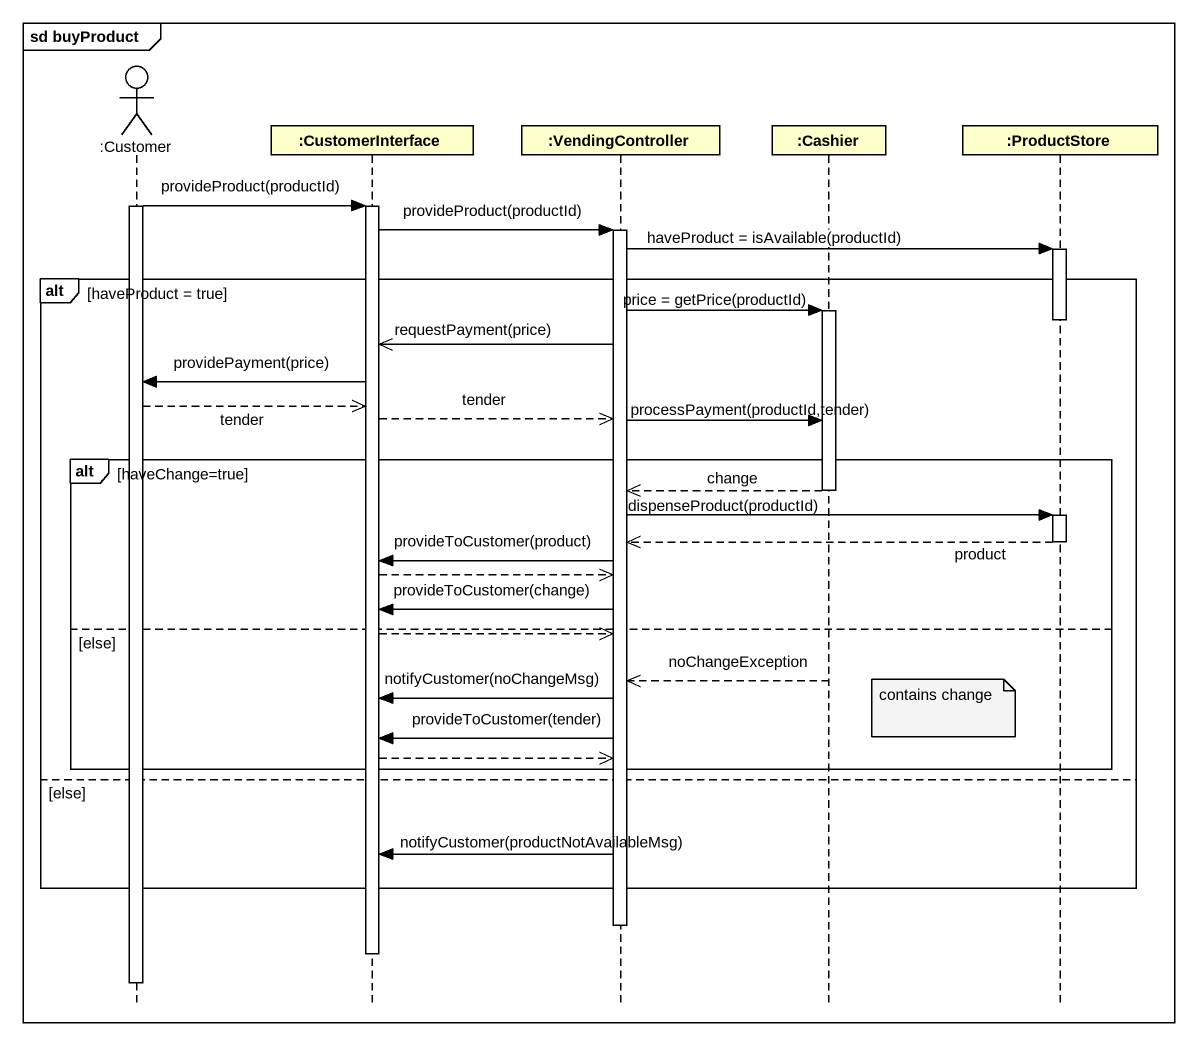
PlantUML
@startuml
mainframe sd buyProduct
hide footbox
actor ":Customer" as Customer
participant ":CustomerInterface" as CustomerInterface
participant ":VendingController" as VendingController
participant ":Cashier" as Cashier
participant ":ProductStore" as ProductStore

activate Customer
Customer -> CustomerInterface : provideProduct(productId)
activate CustomerInterface
CustomerInterface -> VendingController : provideProduct(productId)
activate VendingController
VendingController -> ProductStore : haveProduct = isAvailable(productId)
activate ProductStore
alt haveProduct = true
  VendingController -> Cashier : price = getPrice(productId)
  activate Cashier
  deactivate ProductStore
  VendingController ->> CustomerInterface : requestPayment(price)
  CustomerInterface -> Customer : providePayment(price)
  Customer -->> CustomerInterface : tender
  CustomerInterface -->> VendingController : tender
  VendingController -> Cashier : processPayment(productId,tender)
  alt haveChange=true
    Cashier -->> VendingController : change
    deactivate Cashier
    VendingController -> ProductStore : dispenseProduct(productId)
    activate ProductStore
    ProductStore -->> VendingController : product
    deactivate ProductStore
    VendingController -> CustomerInterface : provideToCustomer(product)
    CustomerInterface -->> VendingController
    VendingController -> CustomerInterface : provideToCustomer(change)
  else else
    CustomerInterface -->> VendingController
    Cashier -->> VendingController : noChangeException
    VendingController -> CustomerInterface : notifyCustomer(noChangeMsg)
    note right of Cashier : contains change
    VendingController -> CustomerInterface : provideToCustomer(tender)
    CustomerInterface -->> VendingController
  end
else else
  VendingController -> CustomerInterface : notifyCustomer(productNotAvailableMsg)
end
deactivate VendingController
deactivate CustomerInterface
deactivate Customer
@enduml
